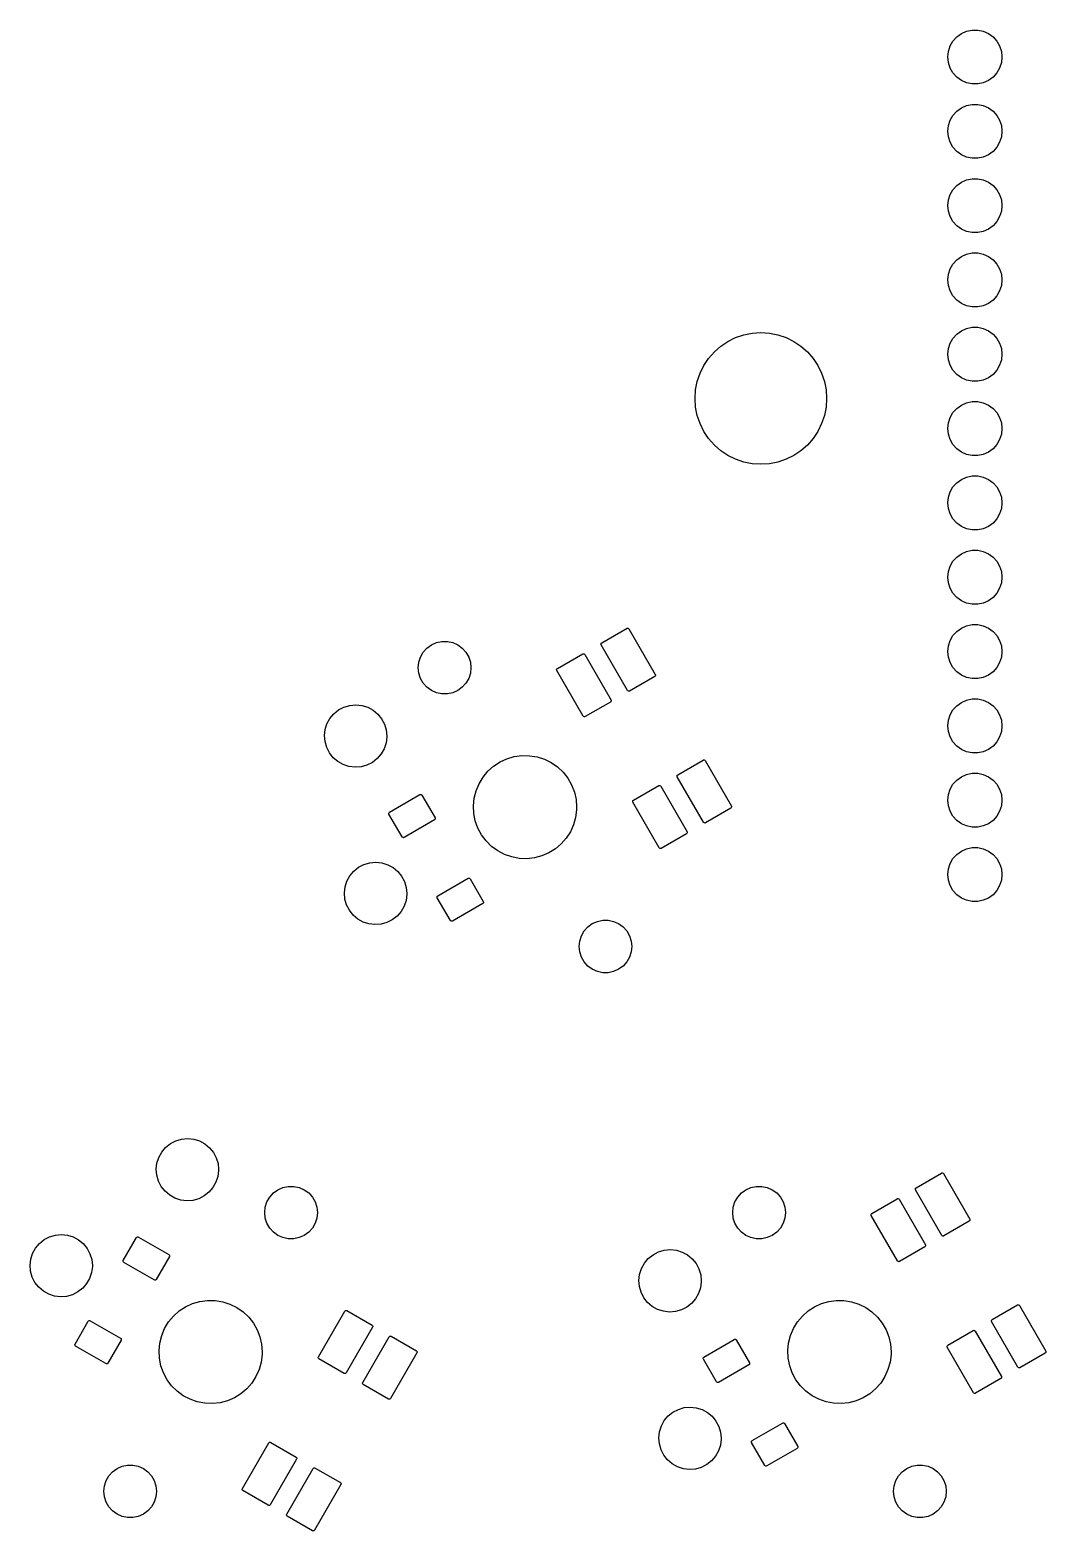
# Model space of a CAD drawing. Extents: x 192 to 316, y -163 to -63.
# Drawn here: x 214.1 to 248.8, y -114.5 to -63.2 of the extents above; entities that cross this region are included whole.
import ezdxf

# ---------------------------------------------------------------- set-up
doc = ezdxf.new("R2010")
doc.units = 0
doc.layers.add('BLACK', color=7, linetype='CONTINUOUS')

msp = doc.modelspace()

# ---------------------------------------------------------------- linework, layer by layer
at = {"layer": 'BLACK', "linetype": 'CONTINUOUS'}
for p, q in [((245.534, -63.7478), (245.631, -63.5801)), ((245.631, -63.5801), (245.76, -63.4362)), ((245.76, -63.4362), (245.917, -63.3223)), ((245.917, -63.3223), (246.094, -63.2436)), ((246.094, -63.2436), (246.283, -63.2033)), ((246.283, -63.2033), (246.477, -63.2033)), ((246.477, -63.2033), (246.666, -63.2436)), ((246.666, -63.2436), (246.843, -63.3223)), ((246.843, -63.3223), (247, -63.4362)), ((247, -63.4362), (247.129, -63.5801)), ((247.129, -63.5801), (247.226, -63.7478)), ((245.454, -64.1245), (245.474, -63.9319)), ((245.474, -63.9319), (245.534, -63.7478)), ((247.226, -63.7478), (247.286, -63.9319)), ((247.286, -63.9319), (247.306, -64.1245)), ((245.474, -64.3171), (245.454, -64.1245)), ((245.534, -64.5013), (245.474, -64.3171)), ((245.631, -64.669), (245.534, -64.5013)), ((247.226, -64.5013), (247.129, -64.669)), ((247.286, -64.3171), (247.226, -64.5013)), ((247.306, -64.1245), (247.286, -64.3171)), ((245.76, -64.8129), (245.631, -64.669)), ((245.917, -64.9267), (245.76, -64.8129)), ((246.094, -65.0055), (245.917, -64.9267)), ((246.283, -65.0458), (246.094, -65.0055)), ((246.477, -65.0458), (246.283, -65.0458)), ((246.666, -65.0055), (246.477, -65.0458)), ((246.843, -64.9267), (246.666, -65.0055)), ((247, -64.8129), (246.843, -64.9267)), ((247.129, -64.669), (247, -64.8129)), ((245.534, -66.2878), (245.631, -66.1201)), ((245.631, -66.1201), (245.76, -65.9762)), ((245.76, -65.9762), (245.917, -65.8623)), ((245.917, -65.8623), (246.094, -65.7836)), ((246.094, -65.7836), (246.283, -65.7433)), ((246.283, -65.7433), (246.477, -65.7433)), ((246.477, -65.7433), (246.666, -65.7836)), ((246.666, -65.7836), (246.843, -65.8623)), ((246.843, -65.8623), (247, -65.9762)), ((247, -65.9762), (247.129, -66.1201)), ((247.129, -66.1201), (247.226, -66.2878)), ((245.454, -66.6645), (245.474, -66.4719)), ((245.474, -66.8571), (245.454, -66.6645)), ((245.474, -66.4719), (245.534, -66.2878)), ((247.226, -66.2878), (247.286, -66.4719)), ((247.286, -66.4719), (247.306, -66.6645)), ((247.306, -66.6645), (247.286, -66.8571)), ((245.534, -67.0413), (245.474, -66.8571)), ((245.631, -67.209), (245.534, -67.0413)), ((247.226, -67.0413), (247.129, -67.209)), ((247.286, -66.8571), (247.226, -67.0413)), ((245.76, -67.3529), (245.631, -67.209)), ((245.917, -67.4667), (245.76, -67.3529)), ((246.094, -67.5455), (245.917, -67.4667)), ((246.283, -67.5858), (246.094, -67.5455)), ((246.477, -67.5858), (246.283, -67.5858)), ((246.666, -67.5455), (246.477, -67.5858)), ((246.843, -67.4667), (246.666, -67.5455)), ((247, -67.3529), (246.843, -67.4667)), ((247.129, -67.209), (247, -67.3529)), ((245.534, -68.8278), (245.631, -68.6601)), ((245.631, -68.6601), (245.76, -68.5162)), ((245.76, -68.5162), (245.917, -68.4023)), ((245.917, -68.4023), (246.094, -68.3236)), ((246.094, -68.3236), (246.283, -68.2833)), ((246.283, -68.2833), (246.477, -68.2833)), ((246.477, -68.2833), (246.666, -68.3236)), ((246.666, -68.3236), (246.843, -68.4023)), ((246.843, -68.4023), (247, -68.5162)), ((247, -68.5162), (247.129, -68.6601)), ((247.129, -68.6601), (247.226, -68.8278)), ((245.454, -69.2045), (245.474, -69.0119)), ((245.474, -69.3971), (245.454, -69.2045)), ((245.474, -69.0119), (245.534, -68.8278)), ((247.226, -68.8278), (247.286, -69.0119)), ((247.286, -69.0119), (247.306, -69.2045)), ((247.306, -69.2045), (247.286, -69.3971)), ((245.534, -69.5813), (245.474, -69.3971)), ((245.631, -69.749), (245.534, -69.5813)), ((245.76, -69.8929), (245.631, -69.749)), ((247.129, -69.749), (247, -69.8929)), ((247.226, -69.5813), (247.129, -69.749)), ((247.286, -69.3971), (247.226, -69.5813)), ((245.917, -70.0067), (245.76, -69.8929)), ((246.094, -70.0855), (245.917, -70.0067)), ((246.283, -70.1258), (246.094, -70.0855)), ((246.477, -70.1258), (246.283, -70.1258)), ((246.666, -70.0855), (246.477, -70.1258)), ((246.843, -70.0067), (246.666, -70.0855)), ((247, -69.8929), (246.843, -70.0067)), ((245.534, -71.3678), (245.631, -71.2001)), ((245.631, -71.2001), (245.76, -71.0562)), ((245.76, -71.0562), (245.917, -70.9423)), ((245.917, -70.9423), (246.094, -70.8636)), ((246.094, -70.8636), (246.283, -70.8233)), ((246.283, -70.8233), (246.477, -70.8233)), ((246.477, -70.8233), (246.666, -70.8636)), ((246.666, -70.8636), (246.843, -70.9423)), ((246.843, -70.9423), (247, -71.0562)), ((247, -71.0562), (247.129, -71.2001)), ((247.129, -71.2001), (247.226, -71.3678)), ((245.454, -71.7445), (245.474, -71.5519)), ((245.474, -71.9371), (245.454, -71.7445)), ((245.474, -71.5519), (245.534, -71.3678)), ((247.226, -71.3678), (247.286, -71.5519)), ((247.286, -71.5519), (247.306, -71.7445)), ((247.306, -71.7445), (247.286, -71.9371)), ((245.534, -72.1213), (245.474, -71.9371)), ((245.631, -72.289), (245.534, -72.1213)), ((245.76, -72.4329), (245.631, -72.289)), ((247.129, -72.289), (247, -72.4329)), ((247.226, -72.1213), (247.129, -72.289)), ((247.286, -71.9371), (247.226, -72.1213)), ((245.917, -72.5467), (245.76, -72.4329)), ((246.094, -72.6255), (245.917, -72.5467)), ((246.283, -72.6658), (246.094, -72.6255)), ((246.477, -72.6658), (246.283, -72.6658)), ((246.666, -72.6255), (246.477, -72.6658)), ((246.843, -72.5467), (246.666, -72.6255)), ((247, -72.4329), (246.843, -72.5467)), ((237.693, -74.01), (237.938, -73.8464)), ((237.938, -73.8464), (238.201, -73.7163)), ((238.201, -73.7163), (238.48, -73.6217)), ((238.48, -73.6217), (238.769, -73.5642)), ((238.769, -73.5642), (239.062, -73.545)), ((239.062, -73.545), (239.356, -73.5642)), ((239.356, -73.5642), (239.645, -73.6217)), ((239.645, -73.6217), (239.924, -73.7163)), ((239.924, -73.7163), (240.188, -73.8464)), ((240.188, -73.8464), (240.432, -74.01)), ((245.534, -73.9078), (245.631, -73.7401)), ((245.631, -73.7401), (245.76, -73.5962)), ((245.76, -73.5962), (245.917, -73.4823)), ((245.917, -73.4823), (246.094, -73.4036)), ((246.094, -73.4036), (246.283, -73.3633)), ((246.283, -73.3633), (246.477, -73.3633)), ((246.477, -73.3633), (246.666, -73.4036)), ((246.666, -73.4036), (246.843, -73.4823)), ((246.843, -73.4823), (247, -73.5962)), ((247, -73.5962), (247.129, -73.7401)), ((247.129, -73.7401), (247.226, -73.9078)), ((237.277, -74.4253), (237.472, -74.204)), ((237.472, -74.204), (237.693, -74.01)), ((240.432, -74.01), (240.653, -74.204)), ((240.653, -74.204), (240.848, -74.4253)), ((245.454, -74.2845), (245.474, -74.0919)), ((245.474, -74.4771), (245.454, -74.2845)), ((245.474, -74.0919), (245.534, -73.9078)), ((247.226, -73.9078), (247.286, -74.0919)), ((247.286, -74.0919), (247.306, -74.2845)), ((247.306, -74.2845), (247.286, -74.4771)), ((236.984, -74.934), (237.114, -74.67)), ((237.114, -74.67), (237.277, -74.4253)), ((240.848, -74.4253), (241.011, -74.67)), ((241.011, -74.67), (241.141, -74.934)), ((245.534, -74.6613), (245.474, -74.4771)), ((245.631, -74.829), (245.534, -74.6613)), ((245.76, -74.9729), (245.631, -74.829)), ((247.129, -74.829), (247, -74.9729)), ((247.226, -74.6613), (247.129, -74.829)), ((247.286, -74.4771), (247.226, -74.6613)), ((236.832, -75.5013), (236.889, -75.2127)), ((236.889, -75.2127), (236.984, -74.934)), ((241.141, -74.934), (241.236, -75.2127)), ((241.236, -75.2127), (241.293, -75.5013)), ((245.917, -75.0867), (245.76, -74.9729)), ((246.094, -75.1655), (245.917, -75.0867)), ((246.283, -75.2058), (246.094, -75.1655)), ((246.477, -75.2058), (246.283, -75.2058)), ((246.666, -75.1655), (246.477, -75.2058)), ((246.843, -75.0867), (246.666, -75.1655)), ((247, -74.9729), (246.843, -75.0867)), ((236.812, -75.795), (236.832, -75.5013)), ((236.832, -76.0887), (236.812, -75.795)), ((241.293, -75.5013), (241.312, -75.795)), ((241.312, -75.795), (241.293, -76.0887)), ((246.094, -75.9436), (246.283, -75.9033)), ((246.283, -75.9033), (246.477, -75.9033)), ((246.477, -75.9033), (246.666, -75.9436)), ((236.889, -76.3773), (236.832, -76.0887)), ((236.984, -76.656), (236.889, -76.3773)), ((241.236, -76.3773), (241.141, -76.656)), ((241.293, -76.0887), (241.236, -76.3773)), ((245.534, -76.4478), (245.631, -76.2801)), ((245.631, -76.2801), (245.76, -76.1362)), ((245.76, -76.1362), (245.917, -76.0223)), ((245.917, -76.0223), (246.094, -75.9436)), ((246.666, -75.9436), (246.843, -76.0223)), ((246.843, -76.0223), (247, -76.1362)), ((247, -76.1362), (247.129, -76.2801)), ((247.129, -76.2801), (247.226, -76.4478)), ((237.114, -76.92), (236.984, -76.656)), ((237.277, -77.1647), (237.114, -76.92)), ((241.011, -76.92), (240.848, -77.1647)), ((241.141, -76.656), (241.011, -76.92)), ((245.454, -76.8245), (245.474, -76.6319)), ((245.474, -77.0171), (245.454, -76.8245)), ((245.474, -76.6319), (245.534, -76.4478)), ((247.226, -76.4478), (247.286, -76.6319)), ((247.286, -76.6319), (247.306, -76.8245)), ((247.306, -76.8245), (247.286, -77.0171)), ((237.472, -77.386), (237.277, -77.1647)), ((237.693, -77.58), (237.472, -77.386)), ((240.653, -77.386), (240.432, -77.58)), ((240.848, -77.1647), (240.653, -77.386)), ((245.534, -77.2013), (245.474, -77.0171)), ((245.631, -77.369), (245.534, -77.2013)), ((245.76, -77.5129), (245.631, -77.369)), ((247.129, -77.369), (247, -77.5129)), ((247.226, -77.2013), (247.129, -77.369)), ((247.286, -77.0171), (247.226, -77.2013)), ((237.938, -77.7436), (237.693, -77.58)), ((238.201, -77.8737), (237.938, -77.7436)), ((238.48, -77.9683), (238.201, -77.8737)), ((239.924, -77.8737), (239.645, -77.9683)), ((240.188, -77.7436), (239.924, -77.8737)), ((240.432, -77.58), (240.188, -77.7436)), ((245.917, -77.6267), (245.76, -77.5129)), ((246.094, -77.7055), (245.917, -77.6267)), ((246.283, -77.7458), (246.094, -77.7055)), ((246.477, -77.7458), (246.283, -77.7458)), ((246.666, -77.7055), (246.477, -77.7458)), ((246.843, -77.6267), (246.666, -77.7055)), ((247, -77.5129), (246.843, -77.6267)), ((238.769, -78.0258), (238.48, -77.9683)), ((239.062, -78.045), (238.769, -78.0258)), ((239.356, -78.0258), (239.062, -78.045)), ((239.645, -77.9683), (239.356, -78.0258)), ((246.094, -78.4836), (246.283, -78.4433)), ((246.283, -78.4433), (246.477, -78.4433)), ((246.477, -78.4433), (246.666, -78.4836)), ((245.474, -79.1719), (245.534, -78.9878)), ((245.534, -78.9878), (245.631, -78.8201)), ((245.631, -78.8201), (245.76, -78.6762)), ((245.76, -78.6762), (245.917, -78.5623)), ((245.917, -78.5623), (246.094, -78.4836)), ((246.666, -78.4836), (246.843, -78.5623)), ((246.843, -78.5623), (247, -78.6762)), ((247, -78.6762), (247.129, -78.8201)), ((247.129, -78.8201), (247.226, -78.9878)), ((247.226, -78.9878), (247.286, -79.1719)), ((245.454, -79.3645), (245.474, -79.1719)), ((245.474, -79.5571), (245.454, -79.3645)), ((247.286, -79.1719), (247.306, -79.3645)), ((247.306, -79.3645), (247.286, -79.5571)), ((245.534, -79.7413), (245.474, -79.5571)), ((245.631, -79.909), (245.534, -79.7413)), ((245.76, -80.0529), (245.631, -79.909)), ((247.129, -79.909), (247, -80.0529)), ((247.226, -79.7413), (247.129, -79.909)), ((247.286, -79.5571), (247.226, -79.7413)), ((245.917, -80.1667), (245.76, -80.0529)), ((246.094, -80.2455), (245.917, -80.1667)), ((246.283, -80.2858), (246.094, -80.2455)), ((246.477, -80.2858), (246.283, -80.2858)), ((246.666, -80.2455), (246.477, -80.2858)), ((246.843, -80.1667), (246.666, -80.2455)), ((247, -80.0529), (246.843, -80.1667)), ((245.917, -81.1023), (246.094, -81.0236)), ((246.094, -81.0236), (246.283, -80.9833)), ((246.283, -80.9833), (246.477, -80.9833)), ((246.477, -80.9833), (246.666, -81.0236)), ((246.666, -81.0236), (246.843, -81.1023)), ((245.474, -81.7119), (245.534, -81.5278)), ((245.534, -81.5278), (245.631, -81.3601)), ((245.631, -81.3601), (245.76, -81.2162)), ((245.76, -81.2162), (245.917, -81.1023)), ((246.843, -81.1023), (247, -81.2162)), ((247, -81.2162), (247.129, -81.3601)), ((247.129, -81.3601), (247.226, -81.5278)), ((247.226, -81.5278), (247.286, -81.7119)), ((245.454, -81.9045), (245.474, -81.7119)), ((245.474, -82.0971), (245.454, -81.9045)), ((247.286, -81.7119), (247.306, -81.9045)), ((247.306, -81.9045), (247.286, -82.0971)), ((245.534, -82.2813), (245.474, -82.0971)), ((245.631, -82.449), (245.534, -82.2813)), ((245.76, -82.5929), (245.631, -82.449)), ((247.129, -82.449), (247, -82.5929)), ((247.226, -82.2813), (247.129, -82.449)), ((247.286, -82.0971), (247.226, -82.2813)), ((245.917, -82.7067), (245.76, -82.5929)), ((246.094, -82.7855), (245.917, -82.7067)), ((246.283, -82.8258), (246.094, -82.7855)), ((246.477, -82.8258), (246.283, -82.8258)), ((246.666, -82.7855), (246.477, -82.8258)), ((246.843, -82.7067), (246.666, -82.7855)), ((247, -82.5929), (246.843, -82.7067)), ((245.917, -83.6423), (246.094, -83.5636)), ((246.094, -83.5636), (246.283, -83.5233)), ((246.283, -83.5233), (246.477, -83.5233)), ((246.477, -83.5233), (246.666, -83.5636)), ((246.666, -83.5636), (246.843, -83.6423)), ((227.972, -84.1401), (228.156, -84.1009)), ((228.156, -84.1009), (228.344, -84.1009)), ((228.344, -84.1009), (228.528, -84.1401)), ((233.62, -84.1481), (234.486, -83.6481)), ((234.486, -83.6481), (234.505, -83.6418)), ((234.505, -83.6418), (234.524, -83.6431)), ((234.524, -83.6431), (234.542, -83.6517)), ((234.542, -83.6517), (234.554, -83.6664)), ((234.554, -83.6664), (235.454, -85.2253)), ((245.474, -84.2519), (245.534, -84.0678)), ((245.534, -84.0678), (245.631, -83.9001)), ((245.631, -83.9001), (245.76, -83.7562)), ((245.76, -83.7562), (245.917, -83.6423)), ((246.843, -83.6423), (247, -83.7562)), ((247, -83.7562), (247.129, -83.9001)), ((247.129, -83.9001), (247.226, -84.0678)), ((247.226, -84.0678), (247.286, -84.2519)), ((227.369, -84.8096), (227.427, -84.6304)), ((227.427, -84.6304), (227.521, -84.4673)), ((227.521, -84.4673), (227.647, -84.3274)), ((227.647, -84.3274), (227.8, -84.2167)), ((227.8, -84.2167), (227.972, -84.1401)), ((228.528, -84.1401), (228.7, -84.2167)), ((228.7, -84.2167), (228.853, -84.3274)), ((228.853, -84.3274), (228.979, -84.4673)), ((228.979, -84.4673), (229.073, -84.6304)), ((229.073, -84.6304), (229.131, -84.8096)), ((232.105, -85.0231), (232.971, -84.5231)), ((232.971, -84.5231), (232.989, -84.5168)), ((232.989, -84.5168), (233.009, -84.5181)), ((233.009, -84.5181), (233.026, -84.5267)), ((233.026, -84.5267), (233.039, -84.5414)), ((233.039, -84.5414), (233.939, -86.1003)), ((233.596, -84.1979), (233.597, -84.1785)), ((233.602, -84.2164), (233.596, -84.1979)), ((233.597, -84.1785), (233.605, -84.161)), ((234.502, -85.7753), (233.602, -84.2164)), ((233.605, -84.161), (233.62, -84.1481)), ((245.454, -84.4445), (245.474, -84.2519)), ((245.474, -84.6371), (245.454, -84.4445)), ((247.286, -84.2519), (247.306, -84.4445)), ((247.306, -84.4445), (247.286, -84.6371)), ((227.349, -84.9969), (227.369, -84.8096)), ((227.369, -85.1842), (227.349, -84.9969)), ((229.131, -84.8096), (229.151, -84.9969)), ((229.151, -84.9969), (229.131, -85.1842)), ((232.08, -85.0729), (232.081, -85.0535)), ((232.086, -85.0914), (232.08, -85.0729)), ((232.081, -85.0535), (232.09, -85.036)), ((232.986, -86.6503), (232.086, -85.0914)), ((232.09, -85.036), (232.105, -85.0231)), ((245.534, -84.8213), (245.474, -84.6371)), ((245.631, -84.989), (245.534, -84.8213)), ((245.76, -85.1329), (245.631, -84.989)), ((245.917, -85.2467), (245.76, -85.1329)), ((247, -85.1329), (246.843, -85.2467)), ((247.129, -84.989), (247, -85.1329)), ((247.226, -84.8213), (247.129, -84.989)), ((247.286, -84.6371), (247.226, -84.8213)), ((227.427, -85.3633), (227.369, -85.1842)), ((227.521, -85.5264), (227.427, -85.3633)), ((227.647, -85.6664), (227.521, -85.5264)), ((228.979, -85.5264), (228.853, -85.6664)), ((229.073, -85.3633), (228.979, -85.5264)), ((229.131, -85.1842), (229.073, -85.3633)), ((235.436, -85.2936), (234.57, -85.7936)), ((235.451, -85.2807), (235.436, -85.2936)), ((235.459, -85.2632), (235.451, -85.2807)), ((235.454, -85.2253), (235.461, -85.2437)), ((235.461, -85.2437), (235.459, -85.2632)), ((246.094, -85.3255), (245.917, -85.2467)), ((246.283, -85.3658), (246.094, -85.3255)), ((246.477, -85.3658), (246.283, -85.3658)), ((246.666, -85.3255), (246.477, -85.3658)), ((246.843, -85.2467), (246.666, -85.3255)), ((227.8, -85.7771), (227.647, -85.6664)), ((227.972, -85.8537), (227.8, -85.7771)), ((228.156, -85.8928), (227.972, -85.8537)), ((228.344, -85.8928), (228.156, -85.8928)), ((228.528, -85.8537), (228.344, -85.8928)), ((228.7, -85.7771), (228.528, -85.8537)), ((228.853, -85.6664), (228.7, -85.7771)), ((233.921, -86.1686), (233.055, -86.6686)), ((233.935, -86.1557), (233.921, -86.1686)), ((233.944, -86.1382), (233.935, -86.1557)), ((233.939, -86.1003), (233.945, -86.1187)), ((233.945, -86.1187), (233.944, -86.1382)), ((234.515, -85.7899), (234.502, -85.7753)), ((234.532, -85.7986), (234.515, -85.7899)), ((234.552, -85.7998), (234.532, -85.7986)), ((234.57, -85.7936), (234.552, -85.7998)), ((245.917, -86.1823), (246.094, -86.1036)), ((246.094, -86.1036), (246.283, -86.0633)), ((246.283, -86.0633), (246.477, -86.0633)), ((246.477, -86.0633), (246.666, -86.1036)), ((246.666, -86.1036), (246.843, -86.1823)), ((224.33, -86.7276), (224.463, -86.5682)), ((224.463, -86.5682), (224.625, -86.4379)), ((224.625, -86.4379), (224.81, -86.3415)), ((224.81, -86.3415), (225.009, -86.2828)), ((225.009, -86.2828), (225.217, -86.2639)), ((225.217, -86.2639), (225.423, -86.2856)), ((225.423, -86.2856), (225.622, -86.3472)), ((225.622, -86.3472), (225.805, -86.4461)), ((225.805, -86.4461), (225.966, -86.5787)), ((225.966, -86.5787), (226.097, -86.74)), ((232.999, -86.6649), (232.986, -86.6503)), ((233.017, -86.6736), (232.999, -86.6649)), ((233.036, -86.6748), (233.017, -86.6736)), ((233.055, -86.6686), (233.036, -86.6748)), ((245.474, -86.7919), (245.534, -86.6078)), ((245.534, -86.6078), (245.631, -86.4401)), ((245.631, -86.4401), (245.76, -86.2962)), ((245.76, -86.2962), (245.917, -86.1823)), ((246.843, -86.1823), (247, -86.2962)), ((247, -86.2962), (247.129, -86.4401)), ((247.129, -86.4401), (247.226, -86.6078)), ((247.226, -86.6078), (247.286, -86.7919)), ((224.143, -87.315), (224.166, -87.1082)), ((224.166, -87.1082), (224.229, -86.9099)), ((224.229, -86.9099), (224.33, -86.7276)), ((226.097, -86.74), (226.195, -86.9237)), ((226.195, -86.9237), (226.255, -87.1228)), ((226.255, -87.1228), (226.275, -87.3299)), ((245.454, -86.9845), (245.474, -86.7919)), ((245.474, -87.1771), (245.454, -86.9845)), ((245.534, -87.3613), (245.474, -87.1771)), ((247.286, -87.1771), (247.226, -87.3613)), ((247.286, -86.7919), (247.306, -86.9845)), ((247.306, -86.9845), (247.286, -87.1771)), ((224.161, -87.5223), (224.143, -87.315)), ((224.218, -87.7223), (224.161, -87.5223)), ((226.249, -87.566), (226.183, -87.7635)), ((226.275, -87.3596), (226.249, -87.566)), ((226.275, -87.3299), (226.275, -87.3596)), ((245.631, -87.529), (245.534, -87.3613)), ((245.76, -87.6729), (245.631, -87.529)), ((245.917, -87.7867), (245.76, -87.6729)), ((247, -87.6729), (246.843, -87.7867)), ((247.129, -87.529), (247, -87.6729)), ((247.226, -87.3613), (247.129, -87.529)), ((224.313, -87.9073), (224.218, -87.7223)), ((224.442, -88.0704), (224.313, -87.9073)), ((224.601, -88.2052), (224.442, -88.0704)), ((224.782, -88.3067), (224.601, -88.2052)), ((225.944, -88.1018), (225.78, -88.2299)), ((226.08, -87.9444), (225.944, -88.1018)), ((226.183, -87.7635), (226.08, -87.9444)), ((229.926, -88.3601), (230.145, -88.2167)), ((230.145, -88.2167), (230.382, -88.1072)), ((230.382, -88.1072), (230.633, -88.0341)), ((230.633, -88.0341), (230.892, -87.9988)), ((230.892, -87.9988), (231.154, -88.0022)), ((231.154, -88.0022), (231.412, -88.0443)), ((231.412, -88.0443), (231.661, -88.124)), ((231.661, -88.124), (231.896, -88.2397)), ((236.22, -88.6514), (237.086, -88.1514)), ((237.086, -88.1514), (237.105, -88.1452)), ((237.105, -88.1452), (237.124, -88.1464)), ((237.124, -88.1464), (237.142, -88.1551)), ((237.142, -88.1551), (237.154, -88.1697)), ((237.154, -88.1697), (238.054, -89.7286)), ((246.094, -87.8655), (245.917, -87.7867)), ((246.283, -87.9058), (246.094, -87.8655)), ((246.477, -87.9058), (246.283, -87.9058)), ((246.666, -87.8655), (246.477, -87.9058)), ((246.843, -87.7867), (246.666, -87.8655)), ((224.98, -88.371), (224.782, -88.3067)), ((225.187, -88.3956), (224.98, -88.371)), ((225.394, -88.3797), (225.187, -88.3956)), ((225.595, -88.3237), (225.394, -88.3797)), ((225.78, -88.2299), (225.595, -88.3237)), ((229.428, -88.9589), (229.563, -88.7353)), ((229.563, -88.7353), (229.731, -88.5343)), ((229.731, -88.5343), (229.926, -88.3601)), ((231.896, -88.2397), (232.11, -88.3887)), ((232.11, -88.3887), (232.301, -88.5679)), ((232.301, -88.5679), (232.463, -88.7733)), ((236.196, -88.7013), (236.197, -88.6818)), ((236.202, -88.7197), (236.196, -88.7013)), ((236.197, -88.6818), (236.205, -88.6643)), ((237.102, -90.2786), (236.202, -88.7197)), ((236.205, -88.6643), (236.22, -88.6514)), ((245.76, -88.8362), (245.917, -88.7223)), ((245.917, -88.7223), (246.094, -88.6436)), ((246.094, -88.6436), (246.283, -88.6033)), ((246.283, -88.6033), (246.477, -88.6033)), ((246.477, -88.6033), (246.666, -88.6436)), ((246.666, -88.6436), (246.843, -88.7223)), ((246.843, -88.7223), (247, -88.8362)), ((229.262, -89.4536), (229.327, -89.2001)), ((229.327, -89.2001), (229.428, -88.9589)), ((232.463, -88.7733), (232.593, -89.0004)), ((232.593, -89.0004), (232.687, -89.2441)), ((232.687, -89.2441), (232.745, -89.4992)), ((234.705, -89.5264), (235.571, -89.0264)), ((235.571, -89.0264), (235.589, -89.0202)), ((235.589, -89.0202), (235.609, -89.0214)), ((235.609, -89.0214), (235.626, -89.0301)), ((235.626, -89.0301), (235.639, -89.0447)), ((235.639, -89.0447), (236.539, -90.6036)), ((245.474, -89.3319), (245.534, -89.1478)), ((245.534, -89.1478), (245.631, -88.9801)), ((245.631, -88.9801), (245.76, -88.8362)), ((247, -88.8362), (247.129, -88.9801)), ((247.129, -88.9801), (247.226, -89.1478)), ((247.226, -89.1478), (247.286, -89.3319)), ((226.366, -89.933), (227.405, -89.333)), ((227.405, -89.333), (227.423, -89.3267)), ((227.423, -89.3267), (227.443, -89.328)), ((227.443, -89.328), (227.46, -89.3366)), ((227.46, -89.3366), (227.473, -89.3513)), ((227.473, -89.3513), (227.923, -90.1307)), ((229.236, -89.7138), (229.262, -89.4536)), ((229.249, -89.975), (229.236, -89.7138)), ((232.745, -89.4992), (232.764, -89.76)), ((232.764, -89.76), (232.762, -89.8523)), ((234.68, -89.5763), (234.681, -89.5568)), ((234.686, -89.5947), (234.68, -89.5763)), ((234.681, -89.5568), (234.69, -89.5393)), ((235.586, -91.1536), (234.686, -89.5947)), ((234.69, -89.5393), (234.705, -89.5264)), ((238.054, -89.7286), (238.061, -89.7471)), ((238.061, -89.7471), (238.059, -89.7665)), ((245.454, -89.5245), (245.474, -89.3319)), ((245.474, -89.7171), (245.454, -89.5245)), ((245.534, -89.9013), (245.474, -89.7171)), ((247.286, -89.7171), (247.226, -89.9013)), ((247.286, -89.3319), (247.306, -89.5245)), ((247.306, -89.5245), (247.286, -89.7171)), ((226.341, -89.9828), (226.342, -89.9633)), ((226.347, -90.0013), (226.341, -89.9828)), ((226.342, -89.9633), (226.351, -89.9458)), ((226.797, -90.7807), (226.347, -90.0013)), ((226.351, -89.9458), (226.366, -89.933)), ((227.905, -90.199), (226.866, -90.799)), ((227.919, -90.1861), (227.905, -90.199)), ((227.928, -90.1686), (227.919, -90.1861)), ((227.923, -90.1307), (227.929, -90.1492)), ((227.929, -90.1492), (227.928, -90.1686)), ((229.3, -90.2315), (229.249, -89.975)), ((229.388, -90.4777), (229.3, -90.2315)), ((232.729, -90.1118), (232.658, -90.3635)), ((232.762, -89.8523), (232.729, -90.1118)), ((237.115, -90.2933), (237.102, -90.2786)), ((238.036, -89.7969), (237.17, -90.2969)), ((238.051, -89.784), (238.036, -89.7969)), ((238.059, -89.7665), (238.051, -89.784)), ((245.631, -90.069), (245.534, -89.9013)), ((245.76, -90.2129), (245.631, -90.069)), ((245.917, -90.3267), (245.76, -90.2129)), ((247, -90.2129), (246.843, -90.3267)), ((247.129, -90.069), (247, -90.2129)), ((247.226, -89.9013), (247.129, -90.069)), ((226.81, -90.7953), (226.797, -90.7807)), ((229.512, -90.7081), (229.388, -90.4777)), ((229.668, -90.9176), (229.512, -90.7081)), ((232.551, -90.6019), (232.409, -90.8219)), ((232.658, -90.3635), (232.551, -90.6019)), ((236.521, -90.6719), (235.655, -91.1719)), ((236.535, -90.659), (236.521, -90.6719)), ((236.544, -90.6415), (236.535, -90.659)), ((236.539, -90.6036), (236.545, -90.6221)), ((236.545, -90.6221), (236.544, -90.6415)), ((237.132, -90.3019), (237.115, -90.2933)), ((237.152, -90.3032), (237.132, -90.3019)), ((237.17, -90.2969), (237.152, -90.3032)), ((246.094, -90.4055), (245.917, -90.3267)), ((246.283, -90.4458), (246.094, -90.4055)), ((246.477, -90.4458), (246.283, -90.4458)), ((246.666, -90.4055), (246.477, -90.4458)), ((246.843, -90.3267), (246.666, -90.4055)), ((226.828, -90.804), (226.81, -90.7953)), ((226.847, -90.8053), (226.828, -90.804)), ((226.866, -90.799), (226.847, -90.8053)), ((229.854, -91.1017), (229.668, -90.9176)), ((230.065, -91.2564), (229.854, -91.1017)), ((230.296, -91.3782), (230.065, -91.2564)), ((232.037, -91.1875), (231.815, -91.3251)), ((232.237, -91.0185), (232.037, -91.1875)), ((232.409, -90.8219), (232.237, -91.0185)), ((235.599, -91.1683), (235.586, -91.1536)), ((235.617, -91.1769), (235.599, -91.1683)), ((235.636, -91.1782), (235.617, -91.1769)), ((235.655, -91.1719), (235.636, -91.1782)), ((245.76, -91.3762), (245.917, -91.2623)), ((245.917, -91.2623), (246.094, -91.1836)), ((246.094, -91.1836), (246.283, -91.1433)), ((246.283, -91.1433), (246.477, -91.1433)), ((246.477, -91.1433), (246.666, -91.1836)), ((246.666, -91.1836), (246.843, -91.2623)), ((246.843, -91.2623), (247, -91.3762)), ((225.307, -91.818), (225.491, -91.7216)), ((225.491, -91.7216), (225.691, -91.6629)), ((225.691, -91.6629), (225.898, -91.644)), ((225.898, -91.644), (226.105, -91.6658)), ((226.105, -91.6658), (226.304, -91.7273)), ((226.304, -91.7273), (226.487, -91.8262)), ((230.543, -91.4644), (230.296, -91.3782)), ((230.8, -91.5132), (230.543, -91.4644)), ((231.062, -91.5234), (230.8, -91.5132)), ((231.322, -91.495), (231.062, -91.5234)), ((231.574, -91.4284), (231.322, -91.495)), ((231.815, -91.3251), (231.574, -91.4284)), ((245.474, -91.8719), (245.534, -91.6878)), ((245.534, -91.6878), (245.631, -91.5201)), ((245.631, -91.5201), (245.76, -91.3762)), ((247, -91.3762), (247.129, -91.5201)), ((247.129, -91.5201), (247.226, -91.6878)), ((247.226, -91.6878), (247.286, -91.8719)), ((224.848, -92.4884), (224.911, -92.2901)), ((224.911, -92.2901), (225.011, -92.1077)), ((225.011, -92.1077), (225.145, -91.9484)), ((225.145, -91.9484), (225.307, -91.818)), ((226.487, -91.8262), (226.647, -91.9589)), ((226.647, -91.9589), (226.778, -92.1201)), ((226.778, -92.1201), (226.876, -92.3038)), ((226.876, -92.3038), (226.936, -92.5029)), ((228.016, -92.7908), (229.055, -92.1908)), ((229.055, -92.1908), (229.073, -92.1846)), ((229.073, -92.1846), (229.093, -92.1858)), ((229.093, -92.1858), (229.11, -92.1945)), ((229.11, -92.1945), (229.123, -92.2091)), ((229.123, -92.2091), (229.573, -92.9886)), ((245.454, -92.0645), (245.474, -91.8719)), ((245.474, -92.2571), (245.454, -92.0645)), ((245.534, -92.4413), (245.474, -92.2571)), ((247.286, -92.2571), (247.226, -92.4413)), ((247.286, -91.8719), (247.306, -92.0645)), ((247.306, -92.0645), (247.286, -92.2571)), ((224.825, -92.6951), (224.848, -92.4884)), ((224.842, -92.9024), (224.825, -92.6951)), ((226.956, -92.7398), (226.93, -92.9462)), ((226.936, -92.5029), (226.956, -92.71)), ((226.956, -92.71), (226.956, -92.7398)), ((227.991, -92.8407), (227.992, -92.8212)), ((227.997, -92.8591), (227.991, -92.8407)), ((227.992, -92.8212), (228.001, -92.8037)), ((228.001, -92.8037), (228.016, -92.7908)), ((245.631, -92.609), (245.534, -92.4413)), ((245.76, -92.7529), (245.631, -92.609)), ((245.917, -92.8667), (245.76, -92.7529)), ((247, -92.7529), (246.843, -92.8667)), ((247.129, -92.609), (247, -92.7529)), ((247.226, -92.4413), (247.129, -92.609)), ((224.899, -93.1024), (224.842, -92.9024)), ((224.994, -93.2875), (224.899, -93.1024)), ((225.124, -93.4505), (224.994, -93.2875)), ((226.762, -93.3245), (226.626, -93.482)), ((226.864, -93.1436), (226.762, -93.3245)), ((226.93, -92.9462), (226.864, -93.1436)), ((228.447, -93.6386), (227.997, -92.8591)), ((229.555, -93.0569), (228.516, -93.6569)), ((229.569, -93.044), (229.555, -93.0569)), ((229.578, -93.0265), (229.569, -93.044)), ((229.573, -92.9886), (229.579, -93.007)), ((229.579, -93.007), (229.578, -93.0265)), ((246.094, -92.9455), (245.917, -92.8667)), ((246.283, -92.9858), (246.094, -92.9455)), ((246.477, -92.9858), (246.283, -92.9858)), ((246.666, -92.9455), (246.477, -92.9858)), ((246.843, -92.8667), (246.666, -92.9455)), ((225.282, -93.5853), (225.124, -93.4505)), ((225.464, -93.6868), (225.282, -93.5853)), ((225.662, -93.7511), (225.464, -93.6868)), ((225.868, -93.7758), (225.662, -93.7511)), ((226.076, -93.7598), (225.868, -93.7758)), ((226.276, -93.7039), (226.076, -93.7598)), ((226.462, -93.6101), (226.276, -93.7039)), ((226.626, -93.482), (226.462, -93.6101)), ((228.46, -93.6532), (228.447, -93.6386)), ((228.478, -93.6619), (228.46, -93.6532)), ((228.497, -93.6631), (228.478, -93.6619)), ((228.516, -93.6569), (228.497, -93.6631)), ((233.021, -93.9936), (233.147, -93.8536)), ((233.147, -93.8536), (233.3, -93.7429)), ((233.3, -93.7429), (233.472, -93.6663)), ((233.472, -93.6663), (233.656, -93.6272)), ((233.656, -93.6272), (233.844, -93.6272)), ((233.844, -93.6272), (234.028, -93.6663)), ((234.028, -93.6663), (234.2, -93.7429)), ((234.2, -93.7429), (234.353, -93.8536)), ((234.353, -93.8536), (234.479, -93.9936)), ((232.849, -94.5231), (232.869, -94.3358)), ((232.869, -94.3358), (232.927, -94.1567)), ((232.927, -94.1567), (233.021, -93.9936)), ((234.479, -93.9936), (234.573, -94.1567)), ((234.573, -94.1567), (234.631, -94.3358)), ((234.631, -94.3358), (234.651, -94.5231)), ((232.869, -94.7104), (232.849, -94.5231)), ((232.927, -94.8896), (232.869, -94.7104)), ((233.021, -95.0527), (232.927, -94.8896)), ((234.573, -94.8896), (234.479, -95.0527)), ((234.631, -94.7104), (234.573, -94.8896)), ((234.651, -94.5231), (234.631, -94.7104)), ((233.147, -95.1926), (233.021, -95.0527)), ((233.3, -95.3033), (233.147, -95.1926)), ((233.472, -95.3799), (233.3, -95.3033)), ((233.656, -95.4191), (233.472, -95.3799)), ((234.028, -95.3799), (233.844, -95.4191)), ((234.2, -95.3033), (234.028, -95.3799)), ((234.353, -95.1926), (234.2, -95.3033)), ((234.479, -95.0527), (234.353, -95.1926)), ((233.844, -95.4191), (233.656, -95.4191)), ((218.479, -101.73), (218.58, -101.548)), ((218.58, -101.548), (218.713, -101.388)), ((218.713, -101.388), (218.875, -101.258)), ((218.875, -101.258), (219.06, -101.161)), ((219.06, -101.161), (219.259, -101.103)), ((219.259, -101.103), (219.467, -101.084)), ((219.467, -101.084), (219.673, -101.106)), ((219.673, -101.106), (219.872, -101.167)), ((219.872, -101.167), (220.055, -101.266)), ((220.055, -101.266), (220.216, -101.399)), ((220.216, -101.399), (220.347, -101.56)), ((220.347, -101.56), (220.445, -101.744)), ((218.393, -102.135), (218.416, -101.928)), ((218.416, -101.928), (218.479, -101.73)), ((220.445, -101.744), (220.505, -101.943)), ((220.505, -101.943), (220.525, -102.15)), ((218.411, -102.342), (218.393, -102.135)), ((218.468, -102.542), (218.411, -102.342)), ((218.563, -102.727), (218.468, -102.542)), ((220.433, -102.583), (220.33, -102.764)), ((220.499, -102.386), (220.433, -102.583)), ((220.525, -102.18), (220.499, -102.386)), ((220.525, -102.15), (220.525, -102.18)), ((244.37, -102.768), (245.236, -102.268)), ((245.236, -102.268), (245.255, -102.262)), ((245.255, -102.262), (245.274, -102.263)), ((245.274, -102.263), (245.292, -102.272)), ((245.292, -102.272), (245.304, -102.286)), ((245.304, -102.286), (246.204, -103.845)), ((218.692, -102.89), (218.563, -102.727)), ((218.851, -103.025), (218.692, -102.89)), ((219.032, -103.127), (218.851, -103.025)), ((220.03, -103.05), (219.845, -103.144)), ((220.194, -102.922), (220.03, -103.05)), ((220.33, -102.764), (220.194, -102.922)), ((222.177, -103.25), (222.271, -103.087)), ((222.271, -103.087), (222.397, -102.947)), ((222.397, -102.947), (222.55, -102.837)), ((222.55, -102.837), (222.722, -102.76)), ((222.722, -102.76), (222.906, -102.721)), ((222.906, -102.721), (223.094, -102.721)), ((223.094, -102.721), (223.278, -102.76)), ((223.278, -102.76), (223.45, -102.837)), ((223.45, -102.837), (223.603, -102.947)), ((223.603, -102.947), (223.729, -103.087)), ((223.729, -103.087), (223.823, -103.25)), ((238.177, -103.25), (238.271, -103.087)), ((238.271, -103.087), (238.397, -102.947)), ((238.397, -102.947), (238.55, -102.837)), ((238.55, -102.837), (238.722, -102.76)), ((238.722, -102.76), (238.906, -102.721)), ((238.906, -102.721), (239.094, -102.721)), ((239.094, -102.721), (239.278, -102.76)), ((239.278, -102.76), (239.45, -102.837)), ((239.45, -102.837), (239.603, -102.947)), ((239.603, -102.947), (239.729, -103.087)), ((239.729, -103.087), (239.823, -103.25)), ((244.346, -102.818), (244.347, -102.798)), ((244.352, -102.836), (244.346, -102.818)), ((244.347, -102.798), (244.355, -102.781)), ((245.252, -104.395), (244.352, -102.836)), ((244.355, -102.781), (244.37, -102.768)), ((219.23, -103.191), (219.032, -103.127)), ((219.437, -103.216), (219.23, -103.191)), ((219.644, -103.2), (219.437, -103.216)), ((219.845, -103.144), (219.644, -103.2)), ((222.099, -103.617), (222.119, -103.43)), ((222.119, -103.43), (222.177, -103.25)), ((223.823, -103.25), (223.881, -103.43)), ((223.881, -103.43), (223.901, -103.617)), ((238.099, -103.617), (238.119, -103.43)), ((238.119, -103.43), (238.177, -103.25)), ((239.823, -103.25), (239.881, -103.43)), ((239.881, -103.43), (239.901, -103.617)), ((242.855, -103.643), (243.721, -103.143)), ((243.721, -103.143), (243.739, -103.137)), ((243.739, -103.137), (243.759, -103.138)), ((243.759, -103.138), (243.776, -103.147)), ((243.776, -103.147), (243.789, -103.161)), ((243.789, -103.161), (244.689, -104.72)), ((222.119, -103.804), (222.099, -103.617)), ((222.177, -103.983), (222.119, -103.804)), ((222.271, -104.146), (222.177, -103.983)), ((223.823, -103.983), (223.729, -104.146)), ((223.881, -103.804), (223.823, -103.983)), ((223.901, -103.617), (223.881, -103.804)), ((238.119, -103.804), (238.099, -103.617)), ((238.177, -103.983), (238.119, -103.804)), ((238.271, -104.146), (238.177, -103.983)), ((239.823, -103.983), (239.729, -104.146)), ((239.881, -103.804), (239.823, -103.983)), ((239.901, -103.617), (239.881, -103.804)), ((242.83, -103.693), (242.831, -103.673)), ((242.836, -103.711), (242.83, -103.693)), ((242.831, -103.673), (242.84, -103.656)), ((243.736, -105.27), (242.836, -103.711)), ((242.84, -103.656), (242.855, -103.643)), ((246.186, -103.914), (245.32, -104.414)), ((246.201, -103.901), (246.186, -103.914)), ((246.209, -103.883), (246.201, -103.901)), ((246.204, -103.845), (246.211, -103.864)), ((246.211, -103.864), (246.209, -103.883)), ((214.395, -104.668), (214.557, -104.538)), ((214.557, -104.538), (214.741, -104.442)), ((214.741, -104.442), (214.941, -104.383)), ((214.941, -104.383), (215.148, -104.364)), ((215.148, -104.364), (215.355, -104.386)), ((215.355, -104.386), (215.554, -104.447)), ((215.554, -104.447), (215.737, -104.546)), ((215.737, -104.546), (215.897, -104.679)), ((217.265, -105.251), (217.715, -104.471)), ((217.715, -104.471), (217.728, -104.457)), ((217.728, -104.457), (217.745, -104.448)), ((217.745, -104.448), (217.765, -104.447)), ((217.765, -104.447), (217.783, -104.453)), ((217.783, -104.453), (218.822, -105.053)), ((222.397, -104.286), (222.271, -104.146)), ((222.55, -104.397), (222.397, -104.286)), ((222.722, -104.474), (222.55, -104.397)), ((222.906, -104.513), (222.722, -104.474)), ((223.094, -104.513), (222.906, -104.513)), ((223.278, -104.474), (223.094, -104.513)), ((223.45, -104.397), (223.278, -104.474)), ((223.603, -104.286), (223.45, -104.397)), ((223.729, -104.146), (223.603, -104.286)), ((238.397, -104.286), (238.271, -104.146)), ((238.55, -104.397), (238.397, -104.286)), ((238.722, -104.474), (238.55, -104.397)), ((238.906, -104.513), (238.722, -104.474)), ((239.094, -104.513), (238.906, -104.513)), ((239.278, -104.474), (239.094, -104.513)), ((239.45, -104.397), (239.278, -104.474)), ((239.603, -104.286), (239.45, -104.397)), ((239.729, -104.146), (239.603, -104.286)), ((245.265, -104.41), (245.252, -104.395)), ((245.282, -104.419), (245.265, -104.41)), ((245.302, -104.42), (245.282, -104.419)), ((245.32, -104.414), (245.302, -104.42)), ((214.098, -105.208), (214.161, -105.01)), ((214.161, -105.01), (214.261, -104.828)), ((214.261, -104.828), (214.395, -104.668)), ((215.897, -104.679), (216.028, -104.84)), ((216.028, -104.84), (216.126, -105.024)), ((216.126, -105.024), (216.186, -105.223)), ((218.841, -105.121), (218.391, -105.901)), ((218.822, -105.053), (218.837, -105.066)), ((218.837, -105.066), (218.846, -105.083)), ((218.847, -105.103), (218.841, -105.121)), ((218.846, -105.083), (218.847, -105.103)), ((235.213, -105.188), (235.375, -105.058)), ((235.375, -105.058), (235.56, -104.961)), ((235.56, -104.961), (235.759, -104.903)), ((235.759, -104.903), (235.967, -104.884)), ((235.967, -104.884), (236.173, -104.906)), ((236.173, -104.906), (236.372, -104.967)), ((236.372, -104.967), (236.555, -105.066)), ((236.555, -105.066), (236.716, -105.199)), ((244.671, -104.789), (243.805, -105.289)), ((244.685, -104.776), (244.671, -104.789)), ((244.694, -104.758), (244.685, -104.776)), ((244.689, -104.72), (244.695, -104.739)), ((244.695, -104.739), (244.694, -104.758)), ((214.075, -105.415), (214.098, -105.208)), ((214.092, -105.622), (214.075, -105.415)), ((214.149, -105.822), (214.092, -105.622)), ((216.18, -105.666), (216.114, -105.864)), ((216.206, -105.46), (216.18, -105.666)), ((216.186, -105.223), (216.206, -105.43)), ((216.206, -105.43), (216.206, -105.46)), ((217.258, -105.269), (217.265, -105.251)), ((217.26, -105.289), (217.258, -105.269)), ((217.268, -105.306), (217.26, -105.289)), ((217.283, -105.319), (217.268, -105.306)), ((218.322, -105.919), (217.283, -105.319)), ((234.916, -105.728), (234.979, -105.53)), ((234.979, -105.53), (235.08, -105.348)), ((235.08, -105.348), (235.213, -105.188)), ((236.716, -105.199), (236.847, -105.36)), ((236.847, -105.36), (236.945, -105.544)), ((236.945, -105.544), (237.005, -105.743)), ((243.749, -105.285), (243.736, -105.27)), ((243.767, -105.294), (243.749, -105.285)), ((243.786, -105.295), (243.767, -105.294)), ((243.805, -105.289), (243.786, -105.295)), ((214.244, -106.007), (214.149, -105.822)), ((214.374, -106.171), (214.244, -106.007)), ((214.532, -106.305), (214.374, -106.171)), ((216.012, -106.044), (215.876, -106.202)), ((216.114, -105.864), (216.012, -106.044)), ((218.341, -105.925), (218.322, -105.919)), ((218.36, -105.924), (218.341, -105.925)), ((218.378, -105.915), (218.36, -105.924)), ((218.391, -105.901), (218.378, -105.915)), ((234.893, -105.935), (234.916, -105.728)), ((234.911, -106.142), (234.893, -105.935)), ((234.968, -106.342), (234.911, -106.142)), ((237.025, -105.98), (236.999, -106.186)), ((237.005, -105.743), (237.025, -105.95)), ((237.025, -105.95), (237.025, -105.98)), ((214.714, -106.407), (214.532, -106.305)), ((214.912, -106.471), (214.714, -106.407)), ((215.118, -106.496), (214.912, -106.471)), ((215.326, -106.48), (215.118, -106.496)), ((215.526, -106.424), (215.326, -106.48)), ((215.712, -106.33), (215.526, -106.424)), ((215.876, -106.202), (215.712, -106.33)), ((219.632, -106.727), (219.883, -106.654)), ((219.883, -106.654), (220.142, -106.619)), ((220.142, -106.619), (220.404, -106.622)), ((220.404, -106.622), (220.662, -106.664)), ((220.662, -106.664), (220.911, -106.744)), ((235.063, -106.527), (234.968, -106.342)), ((235.192, -106.69), (235.063, -106.527)), ((235.351, -106.825), (235.192, -106.69)), ((236.83, -106.564), (236.694, -106.722)), ((236.933, -106.383), (236.83, -106.564)), ((236.999, -106.186), (236.933, -106.383)), ((241.132, -106.727), (241.383, -106.654)), ((241.383, -106.654), (241.642, -106.619)), ((241.642, -106.619), (241.904, -106.622)), ((241.904, -106.622), (242.162, -106.664)), ((242.162, -106.664), (242.411, -106.744)), ((218.813, -107.355), (218.981, -107.154)), ((218.981, -107.154), (219.176, -106.98)), ((219.176, -106.98), (219.395, -106.837)), ((219.395, -106.837), (219.632, -106.727)), ((220.911, -106.744), (221.146, -106.86)), ((221.146, -106.86), (221.36, -107.009)), ((221.36, -107.009), (221.551, -107.188)), ((221.551, -107.188), (221.713, -107.393)), ((223.936, -108.545), (224.836, -106.986)), ((224.836, -106.986), (224.849, -106.972)), ((224.849, -106.972), (224.867, -106.963)), ((224.867, -106.963), (224.886, -106.962)), ((224.886, -106.962), (224.905, -106.968)), ((224.905, -106.968), (225.771, -107.468)), ((235.532, -106.927), (235.351, -106.825)), ((235.73, -106.991), (235.532, -106.927)), ((235.937, -107.016), (235.73, -106.991)), ((236.144, -107), (235.937, -107.016)), ((236.345, -106.944), (236.144, -107)), ((236.53, -106.85), (236.345, -106.944)), ((236.694, -106.722), (236.53, -106.85)), ((240.313, -107.355), (240.481, -107.154)), ((240.481, -107.154), (240.676, -106.98)), ((240.676, -106.98), (240.895, -106.837)), ((240.895, -106.837), (241.132, -106.727)), ((242.411, -106.744), (242.646, -106.86)), ((242.646, -106.86), (242.86, -107.009)), ((242.86, -107.009), (243.051, -107.188)), ((243.051, -107.188), (243.213, -107.393)), ((246.97, -107.271), (247.836, -106.771)), ((247.836, -106.771), (247.855, -106.765)), ((247.855, -106.765), (247.874, -106.766)), ((247.874, -106.766), (247.892, -106.775)), ((247.892, -106.775), (247.904, -106.79)), ((247.904, -106.79), (248.804, -108.349)), ((215.615, -108.109), (216.065, -107.329)), ((216.065, -107.329), (216.078, -107.314)), ((216.078, -107.314), (216.095, -107.306)), ((216.095, -107.306), (216.115, -107.305)), ((216.115, -107.305), (216.133, -107.311)), ((216.133, -107.311), (217.172, -107.911)), ((218.577, -107.82), (218.678, -107.579)), ((218.678, -107.579), (218.813, -107.355)), ((221.713, -107.393), (221.843, -107.62)), ((221.843, -107.62), (221.937, -107.864)), ((225.789, -107.536), (224.889, -109.095)), ((225.771, -107.468), (225.785, -107.481)), ((225.785, -107.481), (225.794, -107.498)), ((225.795, -107.518), (225.789, -107.536)), ((225.794, -107.498), (225.795, -107.518)), ((240.077, -107.82), (240.178, -107.579)), ((240.178, -107.579), (240.313, -107.355)), ((243.213, -107.393), (243.343, -107.62)), ((243.343, -107.62), (243.437, -107.864)), ((245.455, -108.146), (246.321, -107.646)), ((246.321, -107.646), (246.339, -107.64)), ((246.339, -107.64), (246.359, -107.641)), ((246.359, -107.641), (246.376, -107.65)), ((246.376, -107.65), (246.389, -107.665)), ((246.389, -107.665), (247.289, -109.224)), ((246.946, -107.321), (246.947, -107.302)), ((246.952, -107.34), (246.946, -107.321)), ((246.947, -107.302), (246.955, -107.284)), ((247.852, -108.899), (246.952, -107.34)), ((246.955, -107.284), (246.97, -107.271)), ((215.608, -108.127), (215.615, -108.109)), ((215.61, -108.147), (215.608, -108.127)), ((215.618, -108.164), (215.61, -108.147)), ((215.633, -108.177), (215.618, -108.164)), ((216.672, -108.777), (215.633, -108.177)), ((217.191, -107.979), (216.741, -108.759)), ((217.172, -107.911), (217.187, -107.924)), ((217.187, -107.924), (217.196, -107.941)), ((217.197, -107.961), (217.191, -107.979)), ((217.196, -107.941), (217.197, -107.961)), ((218.486, -108.334), (218.512, -108.074)), ((218.512, -108.074), (218.577, -107.82)), ((221.937, -107.864), (221.995, -108.119)), ((221.995, -108.119), (222.014, -108.38)), ((225.452, -109.42), (226.352, -107.861)), ((226.352, -107.861), (226.365, -107.847)), ((226.365, -107.847), (226.382, -107.838)), ((226.382, -107.838), (226.402, -107.837)), ((226.402, -107.837), (226.42, -107.843)), ((226.42, -107.843), (227.286, -108.343)), ((237.116, -108.553), (238.155, -107.953)), ((238.155, -107.953), (238.173, -107.947)), ((238.173, -107.947), (238.193, -107.948)), ((238.193, -107.948), (238.21, -107.957)), ((238.21, -107.957), (238.223, -107.971)), ((238.223, -107.971), (238.673, -108.751)), ((239.986, -108.334), (240.012, -108.074)), ((240.012, -108.074), (240.077, -107.82)), ((243.437, -107.864), (243.495, -108.119)), ((243.495, -108.119), (243.514, -108.38)), ((245.43, -108.196), (245.431, -108.177)), ((245.436, -108.215), (245.43, -108.196)), ((245.431, -108.177), (245.44, -108.159)), ((246.336, -109.774), (245.436, -108.215)), ((245.44, -108.159), (245.455, -108.146)), ((218.499, -108.595), (218.486, -108.334)), ((218.55, -108.852), (218.499, -108.595)), ((221.979, -108.732), (221.908, -108.983)), ((222.012, -108.472), (221.979, -108.732)), ((222.014, -108.38), (222.012, -108.472)), ((223.93, -108.564), (223.936, -108.545)), ((223.931, -108.583), (223.93, -108.564)), ((223.94, -108.601), (223.931, -108.583)), ((223.955, -108.614), (223.94, -108.601)), ((224.821, -109.114), (223.955, -108.614)), ((227.304, -108.411), (226.404, -109.97)), ((227.286, -108.343), (227.301, -108.356)), ((227.301, -108.356), (227.309, -108.373)), ((227.311, -108.393), (227.304, -108.411)), ((227.309, -108.373), (227.311, -108.393)), ((237.091, -108.603), (237.092, -108.583)), ((237.097, -108.621), (237.091, -108.603)), ((237.092, -108.583), (237.101, -108.566)), ((237.547, -109.401), (237.097, -108.621)), ((237.101, -108.566), (237.116, -108.553)), ((239.999, -108.595), (239.986, -108.334)), ((240.05, -108.852), (239.999, -108.595)), ((243.479, -108.732), (243.408, -108.983)), ((243.512, -108.472), (243.479, -108.732)), ((243.514, -108.38), (243.512, -108.472)), ((248.786, -108.417), (247.92, -108.917)), ((248.801, -108.404), (248.786, -108.417)), ((248.809, -108.387), (248.801, -108.404)), ((248.804, -108.349), (248.811, -108.367)), ((248.811, -108.367), (248.809, -108.387)), ((216.691, -108.783), (216.672, -108.777)), ((216.71, -108.782), (216.691, -108.783)), ((216.728, -108.773), (216.71, -108.782)), ((216.741, -108.759), (216.728, -108.773)), ((218.638, -109.098), (218.55, -108.852)), ((218.762, -109.328), (218.638, -109.098)), ((221.801, -109.222), (221.659, -109.442)), ((221.908, -108.983), (221.801, -109.222)), ((224.839, -109.12), (224.821, -109.114)), ((224.859, -109.119), (224.839, -109.12)), ((224.876, -109.11), (224.859, -109.119)), ((224.889, -109.095), (224.876, -109.11)), ((238.655, -108.819), (237.616, -109.419)), ((238.669, -108.806), (238.655, -108.819)), ((238.678, -108.789), (238.669, -108.806)), ((238.673, -108.751), (238.679, -108.769)), ((238.679, -108.769), (238.678, -108.789)), ((240.138, -109.098), (240.05, -108.852)), ((240.262, -109.328), (240.138, -109.098)), ((243.301, -109.222), (243.159, -109.442)), ((243.408, -108.983), (243.301, -109.222)), ((247.289, -109.224), (247.295, -109.242)), ((247.295, -109.242), (247.294, -109.262)), ((247.865, -108.913), (247.852, -108.899)), ((247.882, -108.922), (247.865, -108.913)), ((247.902, -108.923), (247.882, -108.922)), ((247.92, -108.917), (247.902, -108.923)), ((218.918, -109.538), (218.762, -109.328)), ((219.104, -109.722), (218.918, -109.538)), ((219.315, -109.876), (219.104, -109.722)), ((221.487, -109.639), (221.287, -109.808)), ((221.659, -109.442), (221.487, -109.639)), ((225.446, -109.439), (225.452, -109.42)), ((225.447, -109.458), (225.446, -109.439)), ((225.455, -109.476), (225.447, -109.458)), ((225.47, -109.489), (225.455, -109.476)), ((226.336, -109.989), (225.47, -109.489)), ((237.56, -109.415), (237.547, -109.401)), ((237.578, -109.424), (237.56, -109.415)), ((237.597, -109.425), (237.578, -109.424)), ((237.616, -109.419), (237.597, -109.425)), ((240.418, -109.538), (240.262, -109.328)), ((240.604, -109.722), (240.418, -109.538)), ((240.815, -109.876), (240.604, -109.722)), ((242.987, -109.639), (242.787, -109.808)), ((243.159, -109.442), (242.987, -109.639)), ((247.271, -109.292), (246.405, -109.792)), ((247.285, -109.279), (247.271, -109.292)), ((247.294, -109.262), (247.285, -109.279)), ((219.546, -109.998), (219.315, -109.876)), ((219.793, -110.084), (219.546, -109.998)), ((220.05, -110.133), (219.793, -110.084)), ((220.312, -110.143), (220.05, -110.133)), ((220.572, -110.115), (220.312, -110.143)), ((220.824, -110.048), (220.572, -110.115)), ((221.065, -109.945), (220.824, -110.048)), ((221.287, -109.808), (221.065, -109.945)), ((226.355, -109.995), (226.336, -109.989)), ((226.374, -109.994), (226.355, -109.995)), ((226.392, -109.985), (226.374, -109.994)), ((226.404, -109.97), (226.392, -109.985)), ((236.241, -110.342), (236.441, -110.283)), ((236.441, -110.283), (236.648, -110.264)), ((236.648, -110.264), (236.855, -110.286)), ((241.046, -109.998), (240.815, -109.876)), ((241.293, -110.084), (241.046, -109.998)), ((241.55, -110.133), (241.293, -110.084)), ((241.812, -110.143), (241.55, -110.133)), ((242.072, -110.115), (241.812, -110.143)), ((242.324, -110.048), (242.072, -110.115)), ((242.565, -109.945), (242.324, -110.048)), ((242.787, -109.808), (242.565, -109.945)), ((246.349, -109.788), (246.336, -109.774)), ((246.367, -109.797), (246.349, -109.788)), ((246.386, -109.798), (246.367, -109.797)), ((246.405, -109.792), (246.386, -109.798)), ((235.661, -110.91), (235.761, -110.728)), ((235.761, -110.728), (235.895, -110.568)), ((235.895, -110.568), (236.057, -110.438)), ((236.057, -110.438), (236.241, -110.342)), ((236.855, -110.286), (237.054, -110.347)), ((237.054, -110.347), (237.237, -110.446)), ((237.237, -110.446), (237.397, -110.579)), ((237.397, -110.579), (237.528, -110.74)), ((237.528, -110.74), (237.626, -110.924)), ((235.575, -111.315), (235.598, -111.108)), ((235.598, -111.108), (235.661, -110.91)), ((237.626, -110.924), (237.686, -111.123)), ((237.686, -111.123), (237.706, -111.33)), ((238.766, -111.411), (239.805, -110.811)), ((239.805, -110.811), (239.823, -110.805)), ((239.823, -110.805), (239.843, -110.806)), ((239.843, -110.806), (239.86, -110.814)), ((239.86, -110.814), (239.873, -110.829)), ((239.873, -110.829), (240.323, -111.609)), ((221.336, -113.049), (222.236, -111.49)), ((222.236, -111.49), (222.249, -111.475)), ((222.249, -111.475), (222.267, -111.466)), ((222.267, -111.466), (222.286, -111.465)), ((222.286, -111.465), (222.305, -111.471)), ((222.305, -111.471), (223.171, -111.971)), ((235.592, -111.522), (235.575, -111.315)), ((235.649, -111.722), (235.592, -111.522)), ((235.744, -111.907), (235.649, -111.722)), ((237.614, -111.764), (237.512, -111.944)), ((237.68, -111.566), (237.614, -111.764)), ((237.706, -111.36), (237.68, -111.566)), ((237.706, -111.33), (237.706, -111.36)), ((238.741, -111.461), (238.742, -111.441)), ((238.747, -111.479), (238.741, -111.461)), ((238.742, -111.441), (238.751, -111.424)), ((239.197, -112.259), (238.747, -111.479)), ((238.751, -111.424), (238.766, -111.411)), ((240.305, -111.677), (239.266, -112.277)), ((240.319, -111.664), (240.305, -111.677)), ((240.328, -111.647), (240.319, -111.664)), ((240.323, -111.609), (240.329, -111.627)), ((240.329, -111.627), (240.328, -111.647)), ((217.05, -112.363), (217.222, -112.286)), ((217.222, -112.286), (217.406, -112.247)), ((217.406, -112.247), (217.594, -112.247)), ((217.594, -112.247), (217.778, -112.286)), ((217.778, -112.286), (217.95, -112.363)), ((223.189, -112.04), (222.289, -113.599)), ((223.171, -111.971), (223.185, -111.984)), ((223.185, -111.984), (223.194, -112.002)), ((223.195, -112.021), (223.189, -112.04)), ((223.194, -112.002), (223.195, -112.021)), ((235.874, -112.071), (235.744, -111.907)), ((236.032, -112.205), (235.874, -112.071)), ((236.214, -112.307), (236.032, -112.205)), ((236.412, -112.371), (236.214, -112.307)), ((237.026, -112.324), (236.826, -112.38)), ((237.212, -112.23), (237.026, -112.324)), ((237.376, -112.102), (237.212, -112.23)), ((237.512, -111.944), (237.376, -112.102)), ((239.21, -112.273), (239.197, -112.259)), ((239.228, -112.282), (239.21, -112.273)), ((239.247, -112.283), (239.228, -112.282)), ((239.266, -112.277), (239.247, -112.283)), ((244.05, -112.363), (244.222, -112.286)), ((244.222, -112.286), (244.406, -112.247)), ((244.406, -112.247), (244.594, -112.247)), ((244.594, -112.247), (244.778, -112.286)), ((244.778, -112.286), (244.95, -112.363)), ((216.619, -112.956), (216.677, -112.777)), ((216.677, -112.777), (216.771, -112.614)), ((216.771, -112.614), (216.897, -112.474)), ((216.897, -112.474), (217.05, -112.363)), ((217.95, -112.363), (218.103, -112.474)), ((218.103, -112.474), (218.229, -112.614)), ((218.229, -112.614), (218.323, -112.777)), ((218.323, -112.777), (218.381, -112.956)), ((222.852, -113.924), (223.752, -112.365)), ((223.752, -112.365), (223.765, -112.35)), ((223.765, -112.35), (223.782, -112.341)), ((223.782, -112.341), (223.802, -112.34)), ((223.802, -112.34), (223.82, -112.346)), ((223.82, -112.346), (224.686, -112.846)), ((224.686, -112.846), (224.701, -112.859)), ((236.618, -112.396), (236.412, -112.371)), ((236.826, -112.38), (236.618, -112.396)), ((243.619, -112.956), (243.677, -112.777)), ((243.677, -112.777), (243.771, -112.614)), ((243.771, -112.614), (243.897, -112.474)), ((243.897, -112.474), (244.05, -112.363)), ((244.95, -112.363), (245.103, -112.474)), ((245.103, -112.474), (245.229, -112.614)), ((245.229, -112.614), (245.323, -112.777)), ((245.323, -112.777), (245.381, -112.956)), ((216.599, -113.143), (216.619, -112.956)), ((216.619, -113.33), (216.599, -113.143)), ((216.677, -113.51), (216.619, -113.33)), ((218.381, -113.33), (218.323, -113.51)), ((218.381, -112.956), (218.401, -113.143)), ((218.401, -113.143), (218.381, -113.33)), ((221.33, -113.067), (221.336, -113.049)), ((221.331, -113.087), (221.33, -113.067)), ((221.34, -113.104), (221.331, -113.087)), ((221.355, -113.117), (221.34, -113.104)), ((222.221, -113.617), (221.355, -113.117)), ((224.704, -112.915), (223.804, -114.474)), ((224.701, -112.859), (224.709, -112.877)), ((224.711, -112.896), (224.704, -112.915)), ((224.709, -112.877), (224.711, -112.896)), ((243.599, -113.143), (243.619, -112.956)), ((243.619, -113.33), (243.599, -113.143)), ((243.677, -113.51), (243.619, -113.33)), ((245.381, -113.33), (245.323, -113.51)), ((245.381, -112.956), (245.401, -113.143)), ((245.401, -113.143), (245.381, -113.33)), ((216.771, -113.673), (216.677, -113.51)), ((216.897, -113.813), (216.771, -113.673)), ((217.05, -113.923), (216.897, -113.813)), ((218.103, -113.813), (217.95, -113.923)), ((218.229, -113.673), (218.103, -113.813)), ((218.323, -113.51), (218.229, -113.673)), ((222.239, -113.623), (222.221, -113.617)), ((222.259, -113.622), (222.239, -113.623)), ((222.276, -113.613), (222.259, -113.622)), ((222.289, -113.599), (222.276, -113.613)), ((243.771, -113.673), (243.677, -113.51)), ((243.897, -113.813), (243.771, -113.673)), ((244.05, -113.923), (243.897, -113.813)), ((245.103, -113.813), (244.95, -113.923)), ((245.229, -113.673), (245.103, -113.813)), ((245.323, -113.51), (245.229, -113.673)), ((217.222, -114), (217.05, -113.923)), ((217.406, -114.039), (217.222, -114)), ((217.594, -114.039), (217.406, -114.039)), ((217.778, -114), (217.594, -114.039)), ((217.95, -113.923), (217.778, -114)), ((222.846, -113.942), (222.852, -113.924)), ((222.847, -113.962), (222.846, -113.942)), ((222.855, -113.979), (222.847, -113.962)), ((222.87, -113.992), (222.855, -113.979)), ((223.736, -114.492), (222.87, -113.992)), ((244.222, -114), (244.05, -113.923)), ((244.406, -114.039), (244.222, -114)), ((244.594, -114.039), (244.406, -114.039)), ((244.778, -114), (244.594, -114.039)), ((244.95, -113.923), (244.778, -114)), ((223.755, -114.498), (223.736, -114.492)), ((223.774, -114.497), (223.755, -114.498)), ((223.792, -114.488), (223.774, -114.497)), ((223.804, -114.474), (223.792, -114.488))]:
    msp.add_line(p, q, dxfattribs=at)

doc.saveas('drawing.dxf')
